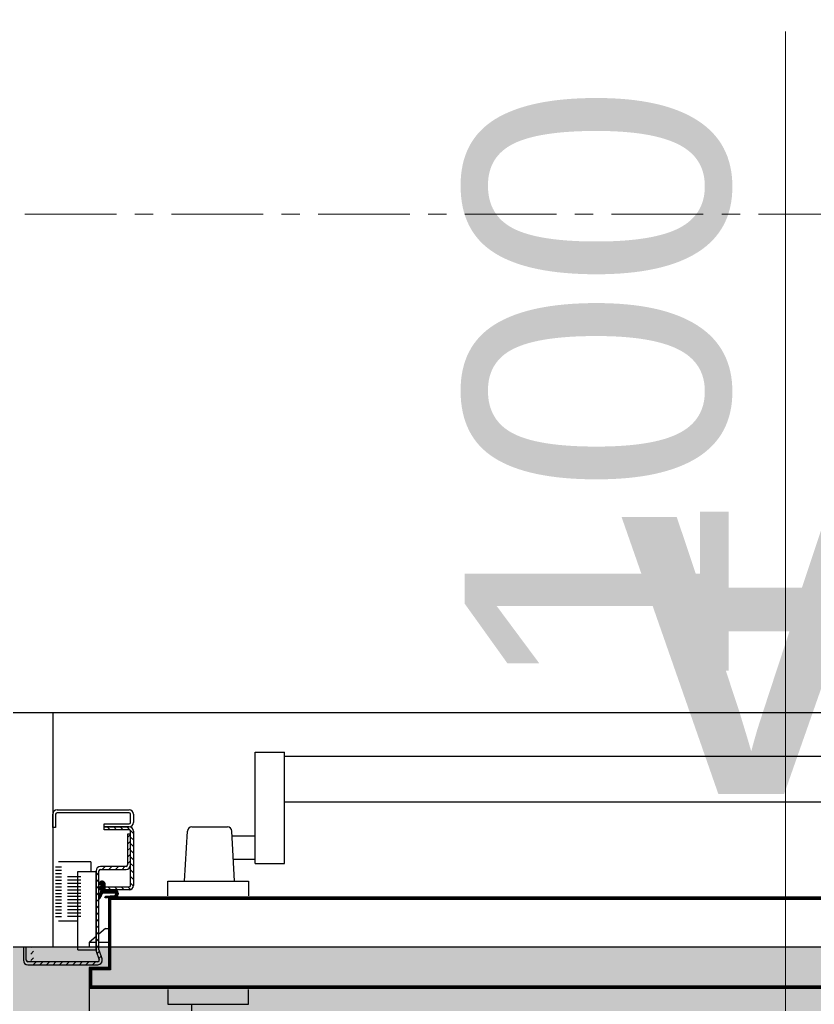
# Model space of a CAD drawing. Header units: millimetres. Extents: x 47631 to 558803, y 29659 to 315570.
# Drawn here: x 488609 to 489151, y 303411 to 304082 of the extents above; entities that cross this region are included whole.
import ezdxf
from ezdxf.enums import TextEntityAlignment as Align

# ---------------------------------------------------------------- set-up
doc = ezdxf.new("R2010")
doc.units = ezdxf.units.MM
doc.linetypes.add('GP kota 13.83_20.63_22.63_PBS_strojarstvo_rashladni_sustav$0$CENTER', pattern=[2, 1.25, -0.25, 0.25, -0.25])
doc.styles.add('GP kota 13.83_20.63_22.63_PBS_arhitektura$0$Arial', font='arial.ttf')
doc.styles.add('GP kota 13.83_20.63_22.63_PBS_arhitektura$0$PRESJEK', font='arialbd.ttf', dxfattribs={"width": 0.7, "height": 75})

msp = doc.modelspace()

# ---------------------------------------------------------------- hatches: boundary and pattern name
at = {"linetype": 'Continuous', "lineweight": 5, "true_color": 0x666666, "transparency": 33554562}
h = msp.add_hatch(color=251, dxfattribs=at)
h.dxf.hatch_style = 1
h.paths.add_polyline_path([(476809.62, 305499.54), (476806.72, 304349.61), (477806.77, 304349.75), (477806.77, 303514.34), (478606.77, 303514.34), (478606.77, 302399.54), (488606.77, 302399.54), (488606.77, 301699.51), (489756.77, 301699.53), (489756.77, 303449.73), (488356.77, 303449.73), (488106.77, 303199.73), (479606.77, 303199.73), (479606.77, 305499.54)])

# ---------------------------------------------------------------- linework, layer by layer
at = {"color": 22, "linetype": 'Continuous', "lineweight": 5}
msp.add_line((489131.17, 304074.01), (489131.17, 303262.16), dxfattribs=at)
at = {"color": 4, "linetype": 'GP kota 13.83_20.63_22.63_PBS_strojarstvo_rashladni_sustav$0$CENTER', "lineweight": 9, "ltscale": 50}
msp.add_line((487612.67, 303949.53), (510900.87, 303949.53), dxfattribs=at)
at = {"color": 30, "linetype": 'Continuous', "lineweight": 30}
for p, q in [((488356.77, 303609.73), (488631.77, 303609.73)), ((488631.77, 303609.73), (488631.77, 303449.73)), ((488631.77, 303449.73), (488356.77, 303449.73))]:
    msp.add_line(p, q, dxfattribs=at)
at = {"color": 1, "linetype": 'Continuous', "lineweight": -3}
for p, q in [((488356.77, 303609.73), (489916.77, 303609.73)), ((489756.77, 303449.73), (488356.77, 303449.73))]:
    msp.add_line(p, q, dxfattribs=at)
at = {"color": 22, "linetype": 'Continuous', "lineweight": -3}
for p, q in [((488769.68, 303506.62), (488769.68, 303582.62)), ((488769.68, 303582.62), (488789.68, 303582.62)), ((488789.68, 303506.62), (488789.68, 303582.62)), ((489444.44, 303579.62), (488789.68, 303579.62)), ((489444.44, 303548.62), (488789.68, 303548.62)), ((488634.77, 303543.33), (488683.78, 303543.33)), ((488631.77, 303531.33), (488631.77, 303540.33)), ((488631.77, 303540.33), (488631.77, 303449.73)), ((488633.77, 303540.33), (488633.77, 303531.33)), ((488683.78, 303541.33), (488634.77, 303541.33)), ((488684.78, 303534.73), (488684.78, 303540.33)), ((488686.78, 303540.33), (488686.78, 303534.73)), ((488633.77, 303531.33), (488631.77, 303531.33)), ((488666.78, 303531.73), (488666.78, 303533.73)), ((488666.78, 303533.73), (488683.78, 303533.73)), ((488666.78, 303529.73), (488666.78, 303531.73)), ((488666.78, 303531.73), (488683.78, 303531.73)), ((488666.78, 303529.73), (488666.78, 303531.73)), ((488666.78, 303531.73), (488683.78, 303531.73)), ((488683.78, 303531.73), (488666.78, 303531.73)), ((488683.78, 303529.73), (488666.78, 303529.73)), ((488683.78, 303529.73), (488666.78, 303529.73)), ((488670.84, 303529.73), (488668.84, 303531.73)), ((488670.84, 303529.73), (488668.84, 303531.73)), ((488675.33, 303529.73), (488673.33, 303531.73)), ((488675.33, 303529.73), (488673.33, 303531.73)), ((488679.82, 303529.73), (488677.82, 303531.73)), ((488679.82, 303529.73), (488677.82, 303531.73)), ((488686.78, 303527.26), (488682.31, 303531.73)), ((488686.78, 303527.26), (488682.31, 303531.73)), ((488684.78, 303526.73), (488684.78, 303528.73)), ((488684.78, 303526.73), (488684.78, 303528.73)), ((488686.78, 303528.73), (488686.78, 303491.73)), ((488686.78, 303528.73), (488686.78, 303491.73)), ((488721.68, 303494.62), (488723.53, 303528.78)), ((488726.52, 303531.62), (488750.84, 303531.62)), ((488755.68, 303494.62), (488753.84, 303528.78)), ((488684.78, 303526.73), (488682.78, 303526.73)), ((488682.78, 303526.73), (488682.78, 303505.73)), ((488684.78, 303526.73), (488682.78, 303526.73)), ((488682.78, 303526.73), (488682.78, 303505.73)), ((488682.78, 303524.46), (488684.78, 303526.46)), ((488682.78, 303524.46), (488684.78, 303526.46)), ((488682.78, 303519.97), (488684.78, 303521.97)), ((488682.78, 303519.97), (488684.78, 303521.97)), ((488684.78, 303505.73), (488684.78, 303526.73)), ((488684.78, 303505.73), (488684.78, 303526.73)), ((488684.78, 303505.73), (488684.78, 303526.73)), ((488684.78, 303505.73), (488684.78, 303526.73)), ((488686.78, 303522.77), (488684.78, 303524.77)), ((488686.78, 303522.77), (488684.78, 303524.77)), ((488754.01, 303525.62), (488769.68, 303525.62)), ((488682.78, 303515.48), (488684.78, 303517.48)), ((488682.78, 303515.48), (488684.78, 303517.48)), ((488686.78, 303518.28), (488684.78, 303520.28)), ((488686.78, 303518.28), (488684.78, 303520.28)), ((488686.78, 303513.79), (488684.78, 303515.79)), ((488686.78, 303513.79), (488684.78, 303515.79)), ((488682.78, 303510.99), (488684.78, 303512.99)), ((488682.78, 303510.99), (488684.78, 303512.99)), ((488682.78, 303506.5), (488684.78, 303508.5)), ((488682.78, 303506.5), (488684.78, 303508.5)), ((488686.78, 303509.3), (488684.78, 303511.3)), ((488686.78, 303509.3), (488684.78, 303511.3)), ((488754.87, 303509.62), (488769.68, 303509.62)), ((488633.71, 303504.41), (488637.86, 303504.41)), ((488633.71, 303502.15), (488637.86, 303502.15)), ((488657.78, 303507.87), (488635.78, 303507.87)), ((488657.78, 303507.87), (488657.78, 303501.26)), ((488661.28, 303501.73), (488661.28, 303447.9)), ((488661.28, 303501.73), (488661.28, 303447.9)), ((488662, 303503.67), (488662.34, 303504.01)), ((488662, 303503.67), (488662.34, 303504.01)), ((488663.28, 303447.9), (488663.28, 303501.73)), ((488663.28, 303447.9), (488663.28, 303501.73)), ((488681.78, 303504.73), (488664.28, 303504.73)), ((488681.78, 303504.73), (488664.28, 303504.73)), ((488664.28, 303502.73), (488681.78, 303502.73)), ((488664.28, 303502.73), (488681.78, 303502.73)), ((488665.54, 303502.73), (488667.54, 303504.73)), ((488665.54, 303502.73), (488667.54, 303504.73)), ((488670.03, 303502.73), (488672.03, 303504.73)), ((488670.03, 303502.73), (488672.03, 303504.73)), ((488674.52, 303502.73), (488676.52, 303504.73)), ((488674.52, 303502.73), (488676.52, 303504.73)), ((488679.01, 303502.73), (488681.01, 303504.73)), ((488679.01, 303502.73), (488681.01, 303504.73)), ((488686.78, 303504.81), (488684.78, 303506.81)), ((488686.78, 303504.81), (488684.78, 303506.81)), ((488684.78, 303491.73), (488684.78, 303505.73)), ((488684.78, 303491.73), (488684.78, 303505.73)), ((488686.78, 303500.32), (488684.78, 303502.32)), ((488686.78, 303500.32), (488684.78, 303502.32)), ((488769.68, 303506.62), (488789.68, 303506.62)), ((488633.71, 303499.9), (488637.86, 303499.9)), ((488633.71, 303497.64), (488637.86, 303497.64)), ((488633.71, 303495.39), (488637.86, 303495.39)), ((488650.89, 303497.64), (488641.74, 303497.64)), ((488650.89, 303495.39), (488641.74, 303495.39)), ((488648.78, 303447.9), (488648.78, 303501.26)), ((488648.78, 303501.26), (488661.28, 303501.26)), ((488661.28, 303447.9), (488661.28, 303501.26)), ((488661.28, 303498.47), (488663.28, 303500.47)), ((488661.28, 303498.47), (488663.28, 303500.47)), ((488661.28, 303493.98), (488663.28, 303495.98)), ((488661.28, 303493.98), (488663.28, 303495.98)), ((488686.78, 303495.83), (488684.78, 303497.83)), ((488686.78, 303495.83), (488684.78, 303497.83)), ((488633.71, 303493.13), (488637.86, 303493.13)), ((488633.71, 303490.88), (488637.86, 303490.88)), ((488633.71, 303488.62), (488637.86, 303488.62)), ((488650.89, 303493.13), (488641.74, 303493.13)), ((488650.89, 303490.88), (488641.74, 303490.88)), ((488650.89, 303488.62), (488641.74, 303488.62)), ((488661.28, 303489.49), (488663.28, 303491.49)), ((488661.28, 303489.49), (488663.28, 303491.49)), ((488663.28, 303492.96), (488665.03, 303494.71)), ((488663.28, 303492.74), (488665.25, 303494.71)), ((488663.28, 303492.51), (488665.47, 303494.71)), ((488663.28, 303492.29), (488665.7, 303494.71)), ((488663.28, 303492.96), (488665.03, 303494.71)), ((488663.28, 303492.74), (488665.25, 303494.71)), ((488663.28, 303492.51), (488665.47, 303494.71)), ((488663.28, 303492.29), (488665.7, 303494.71)), ((488663.28, 303492.06), (488665.91, 303494.69)), ((488663.28, 303492.06), (488665.91, 303494.69)), ((488663.28, 303493.18), (488664.77, 303494.68)), ((488663.28, 303493.18), (488664.77, 303494.68)), ((488663.28, 303493.41), (488664.27, 303494.4)), ((488663.28, 303493.41), (488664.27, 303494.4)), ((488663.28, 303490.04), (488667.11, 303493.88)), ((488663.28, 303490.04), (488667.11, 303493.88)), ((488663.28, 303489.82), (488667.19, 303493.73)), ((488663.28, 303489.82), (488667.19, 303493.73)), ((488663.28, 303489.59), (488667.25, 303493.57)), ((488663.28, 303489.59), (488667.25, 303493.57)), ((488664.22, 303492.49), (488663.28, 303493.43)), ((488664.22, 303492.49), (488663.28, 303493.43)), ((488663.28, 303491.98), (488663.28, 303493.39)), ((488663.28, 303491.98), (488663.28, 303493.39)), ((488663.28, 303489.37), (488667.28, 303493.37)), ((488663.28, 303489.37), (488667.28, 303493.37)), ((488664.08, 303492.41), (488663.28, 303493.2)), ((488664.08, 303492.41), (488663.28, 303493.2)), ((488663.28, 303489.14), (488667.28, 303493.15)), ((488663.28, 303489.14), (488667.28, 303493.15)), ((488663.93, 303492.33), (488663.28, 303492.98)), ((488663.93, 303492.33), (488663.28, 303492.98)), ((488663.28, 303488.92), (488667.28, 303492.92)), ((488663.28, 303488.92), (488667.28, 303492.92)), ((488663.78, 303492.25), (488663.28, 303492.75)), ((488663.78, 303492.25), (488663.28, 303492.75)), ((488663.28, 303488.69), (488667.28, 303492.7)), ((488663.28, 303488.69), (488667.28, 303492.7)), ((488664.34, 303492.55), (488663.28, 303491.98)), ((488664.34, 303492.55), (488663.28, 303491.98)), ((488663.64, 303492.17), (488663.28, 303492.53)), ((488663.64, 303492.17), (488663.28, 303492.53)), ((488663.28, 303488.47), (488667.28, 303492.47)), ((488663.28, 303488.47), (488667.28, 303492.47)), ((488663.49, 303492.09), (488663.28, 303492.31)), ((488663.49, 303492.09), (488663.28, 303492.31)), ((488663.35, 303492.01), (488663.28, 303492.08)), ((488663.35, 303492.01), (488663.28, 303492.08)), ((488663.28, 303490.21), (488664.62, 303491.44)), ((488663.28, 303490.21), (488664.62, 303491.44)), ((488663.28, 303488.44), (488663.28, 303490.21)), ((488663.28, 303488.44), (488663.28, 303490.21)), ((488664.15, 303489.19), (488663.28, 303490.06)), ((488664.15, 303489.19), (488663.28, 303490.06)), ((488664.03, 303489.08), (488663.28, 303489.84)), ((488664.03, 303489.08), (488663.28, 303489.84)), ((488663.91, 303488.98), (488663.28, 303489.61)), ((488663.91, 303488.98), (488663.28, 303489.61)), ((488663.79, 303488.88), (488663.28, 303489.39)), ((488663.79, 303488.88), (488663.28, 303489.39)), ((488664.29, 303489.3), (488663.28, 303488.44)), ((488664.29, 303489.3), (488663.28, 303488.44)), ((488663.67, 303488.77), (488663.28, 303489.16)), ((488663.67, 303488.77), (488663.28, 303489.16)), ((488663.55, 303488.67), (488663.28, 303488.94)), ((488663.55, 303488.67), (488663.28, 303488.94)), ((488663.28, 303482.55), (488664.78, 303488.72)), ((488663.28, 303482.55), (488664.78, 303488.72)), ((488663.43, 303488.57), (488663.28, 303488.71)), ((488663.43, 303488.57), (488663.28, 303488.71)), ((488663.3, 303488.46), (488663.28, 303488.49)), ((488663.3, 303488.46), (488663.28, 303488.49)), ((488664.27, 303489.29), (488663.32, 303490.25)), ((488664.27, 303489.29), (488663.32, 303490.25)), ((488664.37, 303492.56), (488663.33, 303493.6)), ((488664.37, 303492.56), (488663.33, 303493.6)), ((488664.59, 303492.56), (488663.43, 303493.73)), ((488664.59, 303492.56), (488663.43, 303493.73)), ((488664.42, 303489.37), (488663.44, 303490.35)), ((488664.42, 303489.37), (488663.44, 303490.35)), ((488663.47, 303493.78), (488664.39, 303494.5)), ((488663.47, 303493.78), (488664.39, 303494.5)), ((488667.28, 303490.1), (488663.54, 303493.84)), ((488667.28, 303490.1), (488663.54, 303493.84)), ((488667.47, 303486.55), (488663.55, 303490.46)), ((488667.47, 303486.55), (488663.55, 303490.46)), ((488663.58, 303492.14), (488666.08, 303494.64)), ((488663.58, 303492.14), (488666.08, 303494.64)), ((488667.28, 303490.32), (488663.67, 303493.93)), ((488667.28, 303490.32), (488663.67, 303493.93)), ((488667.69, 303486.55), (488663.67, 303490.57)), ((488667.69, 303486.55), (488663.67, 303490.57)), ((488667.91, 303486.55), (488663.79, 303490.67)), ((488667.91, 303486.55), (488663.79, 303490.67)), ((488667.28, 303490.55), (488663.8, 303494.03)), ((488667.28, 303490.55), (488663.8, 303494.03)), ((488663.81, 303484.74), (488667.8, 303488.73)), ((488663.81, 303484.74), (488667.8, 303488.73)), ((488663.88, 303485.03), (488667.58, 303488.73)), ((488663.88, 303485.03), (488667.58, 303488.73)), ((488668.14, 303486.55), (488663.9, 303490.78)), ((488668.14, 303486.55), (488663.9, 303490.78)), ((488667.28, 303490.77), (488663.92, 303494.13)), ((488667.28, 303490.77), (488663.92, 303494.13)), ((488663.96, 303485.33), (488667.35, 303488.73)), ((488663.96, 303485.33), (488667.35, 303488.73)), ((488668.36, 303486.55), (488664.02, 303490.89)), ((488668.36, 303486.55), (488664.02, 303490.89)), ((488664.03, 303485.63), (488667.28, 303488.88)), ((488664.03, 303485.63), (488667.28, 303488.88)), ((488667.28, 303491), (488664.05, 303494.23)), ((488667.28, 303491), (488664.05, 303494.23)), ((488664.07, 303492.4), (488666.24, 303494.57)), ((488664.07, 303492.4), (488666.24, 303494.57)), ((488664.1, 303485.92), (488667.28, 303489.11)), ((488664.1, 303485.92), (488667.28, 303489.11)), ((488668.59, 303486.55), (488664.14, 303491)), ((488668.59, 303486.55), (488664.14, 303491)), ((488664.17, 303486.22), (488667.28, 303489.33)), ((488664.17, 303486.22), (488667.28, 303489.33)), ((488667.28, 303491.22), (488664.18, 303494.33)), ((488667.28, 303491.22), (488664.18, 303494.33)), ((488664.25, 303486.52), (488667.28, 303489.55)), ((488664.25, 303486.52), (488667.28, 303489.55)), ((488668.81, 303486.55), (488664.26, 303491.1)), ((488668.81, 303486.55), (488664.26, 303491.1)), ((488667.28, 303491.45), (488664.3, 303494.43)), ((488667.28, 303491.45), (488664.3, 303494.43)), ((488664.32, 303486.81), (488667.28, 303489.78)), ((488664.32, 303486.81), (488667.28, 303489.78)), ((488669.04, 303486.55), (488664.37, 303491.21)), ((488669.04, 303486.55), (488664.37, 303491.21)), ((488664.39, 303489.36), (488667.28, 303492.25)), ((488664.39, 303489.36), (488667.28, 303492.25)), ((488664.39, 303487.11), (488667.28, 303490)), ((488664.39, 303487.11), (488667.28, 303490)), ((488667.28, 303491.67), (488664.43, 303494.52)), ((488667.28, 303491.67), (488664.43, 303494.52)), ((488664.46, 303487.41), (488667.28, 303490.23)), ((488664.46, 303487.41), (488667.28, 303490.23)), ((488664.47, 303492.58), (488666.37, 303494.48)), ((488664.47, 303492.58), (488666.37, 303494.48)), ((488669.26, 303486.55), (488664.49, 303491.32)), ((488669.26, 303486.55), (488664.49, 303491.32)), ((488664.53, 303487.7), (488667.28, 303490.45)), ((488664.53, 303487.7), (488667.28, 303490.45)), ((488667.28, 303491.89), (488664.57, 303494.61)), ((488667.28, 303491.89), (488664.57, 303494.61)), ((488664.6, 303489.35), (488667.28, 303492.02)), ((488664.6, 303489.35), (488667.28, 303492.02)), ((488667.28, 303488.75), (488664.61, 303491.43)), ((488667.28, 303488.75), (488664.61, 303491.43)), ((488664.61, 303488), (488667.28, 303490.68)), ((488664.61, 303488), (488667.28, 303490.68)), ((488666.12, 303486.55), (488664.62, 303488.05)), ((488666.12, 303486.55), (488664.62, 303488.05)), ((488664.65, 303492.53), (488666.5, 303494.39)), ((488664.65, 303492.53), (488666.5, 303494.39)), ((488666.34, 303486.55), (488664.66, 303488.23)), ((488666.34, 303486.55), (488664.66, 303488.23)), ((488664.68, 303488.3), (488667.28, 303490.9)), ((488664.68, 303488.3), (488667.28, 303490.9)), ((488667.28, 303488.98), (488664.71, 303491.55)), ((488667.28, 303488.98), (488664.71, 303491.55)), ((488666.57, 303486.55), (488664.71, 303488.41)), ((488666.57, 303486.55), (488664.71, 303488.41)), ((488667.28, 303492.12), (488664.73, 303494.67)), ((488667.28, 303492.12), (488664.73, 303494.67)), ((488664.73, 303489.24), (488667.28, 303491.8)), ((488664.73, 303489.24), (488667.28, 303491.8)), ((488664.75, 303492.41), (488666.64, 303494.3)), ((488664.75, 303492.41), (488666.64, 303494.3)), ((488664.75, 303488.6), (488667.28, 303491.13)), ((488664.75, 303488.6), (488667.28, 303491.13)), ((488666.79, 303486.55), (488664.75, 303488.59)), ((488666.79, 303486.55), (488664.75, 303488.59)), ((488667.28, 303489.87), (488664.76, 303492.4)), ((488667.28, 303489.87), (488664.76, 303492.4)), ((488667.28, 303489.2), (488664.77, 303491.71)), ((488667.28, 303489.2), (488664.77, 303491.71)), ((488664.78, 303492.22), (488666.77, 303494.2)), ((488664.78, 303492.22), (488666.77, 303494.2)), ((488664.78, 303491.99), (488666.9, 303494.11)), ((488664.78, 303491.99), (488666.9, 303494.11)), ((488664.78, 303491.77), (488667.02, 303494)), ((488664.78, 303491.77), (488667.02, 303494)), ((488664.78, 303491.81), (488664.78, 303492.28)), ((488664.78, 303491.81), (488664.78, 303492.28)), ((488667.28, 303489.65), (488664.78, 303492.15)), ((488667.28, 303489.65), (488664.78, 303492.15)), ((488667.28, 303489.43), (488664.78, 303491.93)), ((488667.28, 303489.43), (488664.78, 303491.93)), ((488664.78, 303489.07), (488667.28, 303491.57)), ((488664.78, 303489.07), (488667.28, 303491.57)), ((488664.78, 303488.85), (488667.28, 303491.35)), ((488664.78, 303488.85), (488667.28, 303491.35)), ((488664.78, 303488.72), (488664.78, 303489.07)), ((488664.78, 303488.72), (488664.78, 303489.07)), ((488667.24, 303486.55), (488664.78, 303489.01)), ((488667.24, 303486.55), (488664.78, 303489.01)), ((488667.02, 303486.55), (488664.78, 303488.78)), ((488667.02, 303486.55), (488664.78, 303488.78)), ((488667.28, 303492.34), (488664.92, 303494.7)), ((488667.28, 303492.34), (488664.92, 303494.7)), ((488665.01, 303494.71), (488665.74, 303494.71)), ((488665.01, 303494.71), (488665.74, 303494.71)), ((488667.28, 303492.57), (488665.14, 303494.71)), ((488667.28, 303492.57), (488665.14, 303494.71)), ((488667.28, 303492.79), (488665.37, 303494.71)), ((488667.28, 303492.79), (488665.37, 303494.71)), ((488667.28, 303493.02), (488665.59, 303494.71)), ((488667.28, 303493.02), (488665.59, 303494.71)), ((488667.28, 303493.24), (488665.82, 303494.7)), ((488667.28, 303493.24), (488665.82, 303494.7)), ((488665.85, 303486.55), (488668.03, 303488.73)), ((488665.85, 303486.55), (488668.03, 303488.73)), ((488666.07, 303486.55), (488668.25, 303488.73)), ((488666.07, 303486.55), (488668.25, 303488.73)), ((488667.27, 303493.48), (488666.12, 303494.63)), ((488667.27, 303493.48), (488666.12, 303494.63)), ((488666.3, 303486.55), (488668.47, 303488.73)), ((488666.3, 303486.55), (488668.47, 303488.73)), ((488666.31, 303494.53), (488666.86, 303494.14)), ((488666.31, 303494.53), (488666.86, 303494.14)), ((488666.52, 303486.55), (488668.7, 303488.73)), ((488666.52, 303486.55), (488668.7, 303488.73)), ((488666.74, 303486.55), (488668.92, 303488.73)), ((488666.74, 303486.55), (488668.92, 303488.73)), ((488667.15, 303493.83), (488666.77, 303494.2)), ((488667.15, 303493.83), (488666.77, 303494.2)), ((488666.97, 303486.55), (488669.15, 303488.72)), ((488666.97, 303486.55), (488669.15, 303488.72)), ((488667.19, 303486.55), (488669.37, 303488.72)), ((488667.19, 303486.55), (488669.37, 303488.72)), ((488667.28, 303493.32), (488667.28, 303488.73)), ((488667.28, 303493.32), (488667.28, 303488.73)), ((488667.28, 303488.73), (488667.28, 303490.73)), ((488667.28, 303490.73), (488683.78, 303490.73)), ((488667.28, 303488.73), (488667.28, 303490.73)), ((488667.28, 303490.73), (488683.78, 303490.73)), ((488667.28, 303488.73), (488674.09, 303488.71)), ((488683.78, 303488.73), (488667.28, 303488.73)), ((488667.28, 303488.73), (488674.09, 303488.71)), ((488683.78, 303488.73), (488667.28, 303488.73)), ((488669.49, 303486.55), (488667.3, 303488.73)), ((488669.49, 303486.55), (488667.3, 303488.73)), ((488667.42, 303486.55), (488669.59, 303488.72)), ((488667.42, 303486.55), (488669.59, 303488.72)), ((488669.71, 303486.55), (488667.53, 303488.73)), ((488669.71, 303486.55), (488667.53, 303488.73)), ((488667.64, 303486.55), (488669.82, 303488.72)), ((488667.64, 303486.55), (488669.82, 303488.72)), ((488669.94, 303486.55), (488667.75, 303488.73)), ((488669.94, 303486.55), (488667.75, 303488.73)), ((488667.87, 303486.55), (488670.04, 303488.72)), ((488667.87, 303486.55), (488670.04, 303488.72)), ((488670.16, 303486.55), (488667.98, 303488.73)), ((488670.16, 303486.55), (488667.98, 303488.73)), ((488668.09, 303486.55), (488670.27, 303488.72)), ((488668.09, 303486.55), (488670.27, 303488.72)), ((488670.38, 303486.55), (488668.2, 303488.73)), ((488670.38, 303486.55), (488668.2, 303488.73)), ((488668.32, 303486.55), (488670.49, 303488.72)), ((488668.32, 303486.55), (488670.49, 303488.72)), ((488670.61, 303486.55), (488668.43, 303488.73)), ((488670.61, 303486.55), (488668.43, 303488.73)), ((488668.54, 303486.55), (488670.71, 303488.72)), ((488668.54, 303486.55), (488670.71, 303488.72)), ((488670.83, 303486.55), (488668.65, 303488.73)), ((488670.83, 303486.55), (488668.65, 303488.73)), ((488668.76, 303486.55), (488670.94, 303488.72)), ((488668.76, 303486.55), (488670.94, 303488.72)), ((488671.06, 303486.55), (488668.88, 303488.73)), ((488671.06, 303486.55), (488668.88, 303488.73)), ((488668.99, 303486.55), (488671.16, 303488.72)), ((488668.99, 303486.55), (488671.16, 303488.72)), ((488671.28, 303486.55), (488669.11, 303488.72)), ((488671.28, 303486.55), (488669.11, 303488.72)), ((488669.21, 303486.55), (488671.39, 303488.72)), ((488669.21, 303486.55), (488671.39, 303488.72)), ((488671.51, 303486.55), (488669.33, 303488.72)), ((488671.51, 303486.55), (488669.33, 303488.72)), ((488671.43, 303488.73), (488669.43, 303490.73)), ((488671.43, 303488.73), (488669.43, 303490.73)), ((488669.44, 303486.55), (488671.61, 303488.72)), ((488669.44, 303486.55), (488671.61, 303488.72)), ((488671.73, 303486.55), (488669.56, 303488.72)), ((488671.73, 303486.55), (488669.56, 303488.72)), ((488669.66, 303486.55), (488671.83, 303488.72)), ((488669.66, 303486.55), (488671.83, 303488.72)), ((488671.96, 303486.55), (488669.78, 303488.72)), ((488671.96, 303486.55), (488669.78, 303488.72)), ((488669.89, 303486.55), (488672.06, 303488.72)), ((488669.89, 303486.55), (488672.06, 303488.72)), ((488672.18, 303486.55), (488670.01, 303488.72)), ((488672.18, 303486.55), (488670.01, 303488.72)), ((488670.11, 303486.55), (488672.28, 303488.72)), ((488670.11, 303486.55), (488672.28, 303488.72)), ((488672.4, 303486.55), (488670.23, 303488.72)), ((488672.4, 303486.55), (488670.23, 303488.72)), ((488670.34, 303486.55), (488672.51, 303488.72)), ((488670.34, 303486.55), (488672.51, 303488.72)), ((488672.63, 303486.55), (488670.46, 303488.72)), ((488672.63, 303486.55), (488670.46, 303488.72)), ((488670.56, 303486.55), (488672.73, 303488.72)), ((488670.56, 303486.55), (488672.73, 303488.72)), ((488672.85, 303486.55), (488670.68, 303488.72)), ((488672.85, 303486.55), (488670.68, 303488.72)), ((488670.79, 303486.55), (488672.95, 303488.71)), ((488670.79, 303486.55), (488672.95, 303488.71)), ((488673.08, 303486.55), (488670.91, 303488.72)), ((488673.08, 303486.55), (488670.91, 303488.72)), ((488671.01, 303486.55), (488673.18, 303488.71)), ((488671.01, 303486.55), (488673.18, 303488.71)), ((488673.3, 303486.55), (488671.13, 303488.72)), ((488673.3, 303486.55), (488671.13, 303488.72)), ((488671.23, 303486.55), (488673.4, 303488.71)), ((488671.23, 303486.55), (488673.4, 303488.71)), ((488673.53, 303486.55), (488671.36, 303488.72)), ((488673.53, 303486.55), (488671.36, 303488.72)), ((488671.46, 303486.55), (488673.62, 303488.71)), ((488671.46, 303486.55), (488673.62, 303488.71)), ((488673.75, 303486.55), (488671.58, 303488.72)), ((488673.75, 303486.55), (488671.58, 303488.72)), ((488671.68, 303486.55), (488673.85, 303488.71)), ((488671.68, 303486.55), (488673.85, 303488.71)), ((488673.98, 303486.54), (488671.81, 303488.72)), ((488673.98, 303486.54), (488671.81, 303488.72)), ((488671.91, 303486.55), (488674.07, 303488.71)), ((488671.91, 303486.55), (488674.07, 303488.71)), ((488674.29, 303486.46), (488672.03, 303488.72)), ((488674.29, 303486.46), (488672.03, 303488.72)), ((488672.13, 303486.55), (488674.29, 303488.7)), ((488672.13, 303486.55), (488674.29, 303488.7)), ((488676.1, 303484.87), (488672.26, 303488.72)), ((488676.1, 303484.87), (488672.26, 303488.72)), ((488672.36, 303486.55), (488674.48, 303488.67)), ((488672.36, 303486.55), (488674.48, 303488.67)), ((488676.16, 303485.03), (488672.48, 303488.72)), ((488676.16, 303485.03), (488672.48, 303488.72)), ((488672.58, 303486.55), (488674.67, 303488.63)), ((488672.58, 303486.55), (488674.67, 303488.63)), ((488676.21, 303485.21), (488672.71, 303488.72)), ((488676.21, 303485.21), (488672.71, 303488.72)), ((488672.81, 303486.55), (488674.84, 303488.58)), ((488672.81, 303486.55), (488674.84, 303488.58)), ((488676.25, 303485.39), (488672.93, 303488.71)), ((488676.25, 303485.39), (488672.93, 303488.71)), ((488673.03, 303486.55), (488675, 303488.51)), ((488673.03, 303486.55), (488675, 303488.51)), ((488676.28, 303485.59), (488673.16, 303488.71)), ((488676.28, 303485.59), (488673.16, 303488.71)), ((488673.25, 303486.55), (488675.15, 303488.44)), ((488673.25, 303486.55), (488675.15, 303488.44)), ((488676.28, 303485.81), (488673.38, 303488.71)), ((488676.28, 303485.81), (488673.38, 303488.71)), ((488673.48, 303486.55), (488675.29, 303488.35)), ((488673.48, 303486.55), (488675.29, 303488.35)), ((488676.28, 303486.04), (488673.61, 303488.71)), ((488676.28, 303486.04), (488673.61, 303488.71)), ((488673.7, 303486.55), (488675.42, 303488.26)), ((488673.7, 303486.55), (488675.42, 303488.26)), ((488676.28, 303486.26), (488673.83, 303488.71)), ((488676.28, 303486.26), (488673.83, 303488.71)), ((488675.92, 303488.73), (488673.92, 303490.73)), ((488675.92, 303488.73), (488673.92, 303490.73)), ((488673.93, 303486.55), (488675.54, 303488.16)), ((488673.93, 303486.55), (488675.54, 303488.16)), ((488676.28, 303486.49), (488674.06, 303488.71)), ((488676.28, 303486.49), (488674.06, 303488.71)), ((488674.12, 303486.52), (488675.66, 303488.05)), ((488674.12, 303486.52), (488675.66, 303488.05)), ((488676.27, 303486.72), (488674.29, 303488.7)), ((488676.27, 303486.72), (488674.29, 303488.7)), ((488676.23, 303486.99), (488674.56, 303488.66)), ((488676.23, 303486.99), (488674.56, 303488.66)), ((488676.13, 303487.31), (488674.88, 303488.56)), ((488676.13, 303487.31), (488674.88, 303488.56)), ((488675.86, 303487.81), (488675.38, 303488.29)), ((488675.86, 303487.81), (488675.38, 303488.29)), ((488680.41, 303488.73), (488678.41, 303490.73)), ((488680.41, 303488.73), (488678.41, 303490.73)), ((488684.74, 303488.89), (488682.9, 303490.73)), ((488684.74, 303488.89), (488682.9, 303490.73)), ((488686.76, 303491.36), (488684.78, 303493.34)), ((488686.76, 303491.36), (488684.78, 303493.34)), ((488710.13, 303484.61), (488710.14, 303494.62)), ((488710.14, 303494.62), (488765.14, 303494.61)), ((488765.14, 303494.61), (488765.13, 303484.61)), ((488633.71, 303486.37), (488637.86, 303486.37)), ((488633.71, 303484.11), (488637.86, 303484.11)), ((488633.71, 303481.86), (488637.86, 303481.86)), ((488650.89, 303486.37), (488641.74, 303486.37)), ((488650.89, 303484.11), (488641.74, 303484.11)), ((488650.89, 303481.86), (488641.74, 303481.86)), ((488661.28, 303485), (488663.28, 303487)), ((488661.28, 303485), (488663.28, 303487)), ((488661.28, 303480.51), (488663.28, 303482.51)), ((488661.28, 303480.51), (488663.28, 303482.51)), ((488663.47, 303482.55), (488663.28, 303482.55)), ((488663.47, 303482.55), (488663.28, 303482.55)), ((488663.38, 303482.55), (488663.3, 303482.63)), ((488663.38, 303482.55), (488663.3, 303482.63)), ((488663.31, 303482.66), (488664.31, 303483.67)), ((488663.31, 303482.66), (488664.31, 303483.67)), ((488663.59, 303482.56), (488663.34, 303482.81)), ((488663.59, 303482.56), (488663.34, 303482.81)), ((488663.38, 303482.96), (488664.52, 303484.1)), ((488663.38, 303482.96), (488664.52, 303484.1)), ((488663.75, 303482.63), (488663.39, 303482.99)), ((488663.75, 303482.63), (488663.39, 303482.99)), ((488663.42, 303482.55), (488664.11, 303483.24)), ((488663.42, 303482.55), (488664.11, 303483.24)), ((488663.86, 303482.74), (488663.43, 303483.17)), ((488663.86, 303482.74), (488663.43, 303483.17)), ((488663.45, 303483.25), (488664.72, 303484.52)), ((488663.45, 303483.25), (488664.72, 303484.52)), ((488663.94, 303482.89), (488663.48, 303483.35)), ((488663.94, 303482.89), (488663.48, 303483.35)), ((488663.52, 303483.55), (488664.92, 303484.95)), ((488663.52, 303483.55), (488664.92, 303484.95)), ((488664.01, 303483.04), (488663.52, 303483.53)), ((488664.01, 303483.04), (488663.52, 303483.53)), ((488664.09, 303483.19), (488663.56, 303483.71)), ((488664.09, 303483.19), (488663.56, 303483.71)), ((488663.6, 303483.85), (488665.13, 303485.38)), ((488663.6, 303483.85), (488665.13, 303485.38)), ((488664.16, 303483.34), (488663.61, 303483.9)), ((488664.16, 303483.34), (488663.61, 303483.9)), ((488664.23, 303483.49), (488663.65, 303484.08)), ((488664.23, 303483.49), (488663.65, 303484.08)), ((488663.67, 303484.14), (488665.33, 303485.81)), ((488663.67, 303484.14), (488665.33, 303485.81)), ((488664.3, 303483.65), (488663.69, 303484.26)), ((488664.3, 303483.65), (488663.69, 303484.26)), ((488663.7, 303482.61), (488663.91, 303482.81)), ((488663.7, 303482.61), (488663.91, 303482.81)), ((488663.74, 303484.44), (488665.53, 303486.23)), ((488663.74, 303484.44), (488665.53, 303486.23)), ((488664.38, 303483.8), (488663.74, 303484.44)), ((488664.38, 303483.8), (488663.74, 303484.44)), ((488664.45, 303483.95), (488663.78, 303484.62)), ((488664.45, 303483.95), (488663.78, 303484.62)), ((488664.52, 303484.1), (488663.83, 303484.8)), ((488664.52, 303484.1), (488663.83, 303484.8)), ((488664.59, 303484.26), (488663.87, 303484.98)), ((488664.59, 303484.26), (488663.87, 303484.98)), ((488664.67, 303484.41), (488663.91, 303485.16)), ((488664.67, 303484.41), (488663.91, 303485.16)), ((488665.68, 303486.55), (488663.92, 303482.83)), ((488665.68, 303486.55), (488663.92, 303482.83)), ((488664.74, 303484.56), (488663.96, 303485.34)), ((488664.74, 303484.56), (488663.96, 303485.34)), ((488664.81, 303484.71), (488664, 303485.52)), ((488664.81, 303484.71), (488664, 303485.52)), ((488664.88, 303484.86), (488664.05, 303485.7)), ((488664.88, 303484.86), (488664.05, 303485.7)), ((488664.95, 303485.02), (488664.09, 303485.88)), ((488664.95, 303485.02), (488664.09, 303485.88)), ((488665.03, 303485.17), (488664.13, 303486.06)), ((488665.03, 303485.17), (488664.13, 303486.06)), ((488665.1, 303485.32), (488664.18, 303486.24)), ((488665.1, 303485.32), (488664.18, 303486.24)), ((488665.17, 303485.47), (488664.22, 303486.42)), ((488665.17, 303485.47), (488664.22, 303486.42)), ((488665.24, 303485.63), (488664.27, 303486.6)), ((488665.24, 303485.63), (488664.27, 303486.6)), ((488665.32, 303485.78), (488664.31, 303486.78)), ((488665.32, 303485.78), (488664.31, 303486.78)), ((488665.39, 303485.93), (488664.35, 303486.96)), ((488665.39, 303485.93), (488664.35, 303486.96)), ((488665.46, 303486.08), (488664.4, 303487.15)), ((488665.46, 303486.08), (488664.4, 303487.15)), ((488665.53, 303486.23), (488664.44, 303487.33)), ((488665.53, 303486.23), (488664.44, 303487.33)), ((488665.61, 303486.39), (488664.49, 303487.51)), ((488665.61, 303486.39), (488664.49, 303487.51)), ((488665.68, 303486.54), (488664.53, 303487.69)), ((488665.68, 303486.54), (488664.53, 303487.69)), ((488665.89, 303486.55), (488664.57, 303487.87)), ((488665.89, 303486.55), (488664.57, 303487.87)), ((488673.88, 303486.55), (488665.68, 303486.55)), ((488673.88, 303486.55), (488665.68, 303486.55)), ((488667.28, 303483.72), (488668.11, 303484.55)), ((488667.28, 303483.75), (488668.08, 303484.55)), ((488667.28, 303483.72), (488668.11, 303484.55)), ((488667.28, 303483.75), (488668.08, 303484.55)), ((488667.28, 303483.55), (488667.28, 303483.75)), ((488667.28, 303483.55), (488667.28, 303483.75)), ((488667.32, 303483.55), (488667.28, 303483.59)), ((488667.32, 303483.55), (488667.28, 303483.59)), ((488674.08, 303483.55), (488667.28, 303483.55)), ((488674.08, 303483.55), (488667.28, 303483.55)), ((488667.55, 303483.55), (488667.31, 303483.78)), ((488667.55, 303483.55), (488667.31, 303483.78)), ((488667.34, 303483.55), (488668.34, 303484.55)), ((488667.34, 303483.55), (488668.34, 303484.55)), ((488667.77, 303483.55), (488667.43, 303483.89)), ((488667.77, 303483.55), (488667.43, 303483.89)), ((488668, 303483.55), (488667.54, 303484)), ((488668, 303483.55), (488667.54, 303484)), ((488667.56, 303483.55), (488668.56, 303484.55)), ((488667.56, 303483.55), (488668.56, 303484.55)), ((488668.22, 303483.55), (488667.65, 303484.12)), ((488668.22, 303483.55), (488667.65, 303484.12)), ((488668.45, 303483.55), (488667.76, 303484.23)), ((488668.45, 303483.55), (488667.76, 303484.23)), ((488667.79, 303483.55), (488668.79, 303484.55)), ((488667.79, 303483.55), (488668.79, 303484.55)), ((488668.67, 303483.55), (488667.88, 303484.34)), ((488668.67, 303483.55), (488667.88, 303484.34)), ((488668.89, 303483.55), (488667.99, 303484.45)), ((488668.89, 303483.55), (488667.99, 303484.45)), ((488668.01, 303483.55), (488669.01, 303484.55)), ((488668.01, 303483.55), (488669.01, 303484.55)), ((488668.08, 303484.55), (488672.88, 303484.55)), ((488668.08, 303484.55), (488672.88, 303484.55)), ((488669.12, 303483.55), (488668.12, 303484.55)), ((488669.12, 303483.55), (488668.12, 303484.55)), ((488668.23, 303483.55), (488669.23, 303484.55)), ((488668.23, 303483.55), (488669.23, 303484.55)), ((488669.34, 303483.55), (488668.34, 303484.55)), ((488669.34, 303483.55), (488668.34, 303484.55)), ((488668.46, 303483.55), (488669.46, 303484.55)), ((488668.46, 303483.55), (488669.46, 303484.55)), ((488669.57, 303483.55), (488668.57, 303484.55)), ((488669.57, 303483.55), (488668.57, 303484.55)), ((488668.68, 303483.55), (488669.68, 303484.55)), ((488668.68, 303483.55), (488669.68, 303484.55)), ((488669.79, 303483.55), (488668.79, 303484.55)), ((488669.79, 303483.55), (488668.79, 303484.55)), ((488668.91, 303483.55), (488669.91, 303484.55)), ((488668.91, 303483.55), (488669.91, 303484.55)), ((488670.02, 303483.55), (488669.02, 303484.55)), ((488670.02, 303483.55), (488669.02, 303484.55)), ((488669.13, 303483.55), (488670.13, 303484.55)), ((488669.13, 303483.55), (488670.13, 303484.55)), ((488670.24, 303483.55), (488669.24, 303484.55)), ((488670.24, 303483.55), (488669.24, 303484.55)), ((488669.36, 303483.55), (488670.36, 303484.55)), ((488669.36, 303483.55), (488670.36, 303484.55)), ((488670.47, 303483.55), (488669.47, 303484.55)), ((488670.47, 303483.55), (488669.47, 303484.55)), ((488669.58, 303483.55), (488670.58, 303484.55)), ((488669.58, 303483.55), (488670.58, 303484.55)), ((488670.69, 303483.55), (488669.69, 303484.55)), ((488670.69, 303483.55), (488669.69, 303484.55)), ((488669.75, 303483.73), (488669.75, 303435.73)), ((488669.81, 303483.55), (488670.81, 303484.55)), ((488669.81, 303483.55), (488670.81, 303484.55)), ((488670.91, 303483.55), (488669.91, 303484.55)), ((488670.91, 303483.55), (488669.91, 303484.55)), ((488670.03, 303483.55), (488671.03, 303484.55)), ((488670.03, 303483.55), (488671.03, 303484.55)), ((488671.14, 303483.55), (488670.14, 303484.55)), ((488671.14, 303483.55), (488670.14, 303484.55)), ((488670.25, 303483.55), (488671.25, 303484.55)), ((488670.25, 303483.55), (488671.25, 303484.55)), ((489603.28, 303483.23), (488670.25, 303483.23)), ((488670.25, 303483.23), (488670.25, 303435.23)), ((488671.36, 303483.55), (488670.36, 303484.55)), ((488671.36, 303483.55), (488670.36, 303484.55)), ((488670.48, 303483.55), (488671.48, 303484.55)), ((488670.48, 303483.55), (488671.48, 303484.55)), ((488671.59, 303483.55), (488670.59, 303484.55)), ((488671.59, 303483.55), (488670.59, 303484.55)), ((488670.7, 303483.55), (488671.7, 303484.55)), ((488670.7, 303483.55), (488671.7, 303484.55)), ((489602.78, 303482.73), (488670.75, 303482.73)), ((488670.75, 303482.73), (488670.75, 303434.73)), ((488671.81, 303483.55), (488670.81, 303484.55)), ((488671.81, 303483.55), (488670.81, 303484.55)), ((488670.93, 303483.55), (488671.93, 303484.55)), ((488670.93, 303483.55), (488671.93, 303484.55)), ((488672.04, 303483.55), (488671.04, 303484.55)), ((488672.04, 303483.55), (488671.04, 303484.55)), ((488671.15, 303483.55), (488672.15, 303484.55)), ((488671.15, 303483.55), (488672.15, 303484.55)), ((489602.28, 303482.23), (488671.25, 303482.23)), ((488671.25, 303482.23), (488671.25, 303434.23)), ((488672.26, 303483.55), (488671.26, 303484.55)), ((488672.26, 303483.55), (488671.26, 303484.55)), ((488671.38, 303483.55), (488672.38, 303484.55)), ((488671.38, 303483.55), (488672.38, 303484.55)), ((488672.49, 303483.55), (488671.49, 303484.55)), ((488672.49, 303483.55), (488671.49, 303484.55)), ((488671.6, 303483.55), (488672.6, 303484.55)), ((488671.6, 303483.55), (488672.6, 303484.55)), ((488672.71, 303483.55), (488671.71, 303484.55)), ((488672.71, 303483.55), (488671.71, 303484.55)), ((488671.83, 303483.55), (488672.83, 303484.55)), ((488671.83, 303483.55), (488672.83, 303484.55)), ((488672.94, 303483.55), (488671.94, 303484.55)), ((488672.94, 303483.55), (488671.94, 303484.55)), ((488672.05, 303483.55), (488673.06, 303484.56)), ((488672.05, 303483.55), (488673.06, 303484.56)), ((488673.16, 303483.55), (488672.16, 303484.55)), ((488673.16, 303483.55), (488672.16, 303484.55)), ((488672.28, 303483.55), (488673.33, 303484.6)), ((488672.28, 303483.55), (488673.33, 303484.6)), ((488673.38, 303483.55), (488672.38, 303484.55)), ((488673.38, 303483.55), (488672.38, 303484.55)), ((488672.5, 303483.55), (488673.66, 303484.7)), ((488672.5, 303483.55), (488673.66, 303484.7)), ((488673.61, 303483.55), (488672.61, 303484.55)), ((488673.61, 303483.55), (488672.61, 303484.55)), ((488672.72, 303483.55), (488676.22, 303487.04)), ((488672.72, 303483.55), (488676.22, 303487.04)), ((488673.83, 303483.55), (488672.83, 303484.55)), ((488673.83, 303483.55), (488672.83, 303484.55)), ((488672.95, 303483.55), (488676.26, 303486.85)), ((488672.95, 303483.55), (488676.26, 303486.85)), ((488674.06, 303483.55), (488673.05, 303484.55)), ((488674.06, 303483.55), (488673.05, 303484.55)), ((488673.17, 303483.55), (488676.28, 303486.65)), ((488673.17, 303483.55), (488676.28, 303486.65)), ((488674.27, 303483.56), (488673.25, 303484.58)), ((488674.27, 303483.56), (488673.25, 303484.58)), ((488673.4, 303483.55), (488676.28, 303486.43)), ((488673.4, 303483.55), (488676.28, 303486.43)), ((488674.47, 303483.58), (488673.43, 303484.62)), ((488674.47, 303483.58), (488673.43, 303484.62)), ((488674.66, 303483.62), (488673.6, 303484.68)), ((488674.66, 303483.62), (488673.6, 303484.68)), ((488673.62, 303483.55), (488676.28, 303486.21)), ((488673.62, 303483.55), (488676.28, 303486.21)), ((488674.83, 303483.68), (488673.76, 303484.75)), ((488674.83, 303483.68), (488673.76, 303484.75)), ((488673.85, 303483.55), (488676.28, 303485.98)), ((488673.85, 303483.55), (488676.28, 303485.98)), ((488674.99, 303483.74), (488673.9, 303484.83)), ((488674.99, 303483.74), (488673.9, 303484.83)), ((488675.14, 303483.82), (488674.04, 303484.91)), ((488675.14, 303483.82), (488674.04, 303484.91)), ((488674.07, 303483.55), (488676.28, 303485.76)), ((488674.07, 303483.55), (488676.28, 303485.76)), ((488675.28, 303483.9), (488674.16, 303485.01)), ((488675.28, 303483.9), (488674.16, 303485.01)), ((488675.41, 303483.99), (488674.28, 303485.12)), ((488675.41, 303483.99), (488674.28, 303485.12)), ((488674.29, 303486.46), (488675.76, 303487.93)), ((488674.29, 303486.46), (488675.76, 303487.93)), ((488674.31, 303483.56), (488676.27, 303485.52)), ((488674.31, 303483.56), (488676.27, 303485.52)), ((488675.53, 303484.09), (488674.39, 303485.23)), ((488675.53, 303484.09), (488674.39, 303485.23)), ((488674.43, 303486.38), (488675.86, 303487.81)), ((488674.43, 303486.38), (488675.86, 303487.81)), ((488675.65, 303484.2), (488674.49, 303485.36)), ((488675.65, 303484.2), (488674.49, 303485.36)), ((488674.56, 303486.28), (488675.95, 303487.67)), ((488674.56, 303486.28), (488675.95, 303487.67)), ((488675.76, 303484.32), (488674.58, 303485.49)), ((488675.76, 303484.32), (488674.58, 303485.49)), ((488674.58, 303483.6), (488676.23, 303485.25)), ((488674.58, 303483.6), (488676.23, 303485.25)), ((488675.85, 303484.44), (488674.66, 303485.64)), ((488675.85, 303484.44), (488674.66, 303485.64)), ((488674.67, 303486.16), (488676.03, 303487.53)), ((488674.67, 303486.16), (488676.03, 303487.53)), ((488674.73, 303485.77), (488676.17, 303487.21)), ((488674.73, 303485.77), (488676.17, 303487.21)), ((488675.95, 303484.58), (488674.73, 303485.79)), ((488675.95, 303484.58), (488674.73, 303485.79)), ((488674.76, 303486.03), (488676.1, 303487.38)), ((488674.76, 303486.03), (488676.1, 303487.38)), ((488676.03, 303484.72), (488674.79, 303485.96)), ((488676.03, 303484.72), (488674.79, 303485.96)), ((488674.9, 303483.71), (488676.12, 303484.92)), ((488674.9, 303483.71), (488676.12, 303484.92)), ((489603.78, 303483.73), (488674.96, 303483.73)), ((488675.44, 303484.01), (488675.82, 303484.39)), ((488675.44, 303484.01), (488675.82, 303484.39)), ((488676.28, 303486.51), (488676.28, 303485.75)), ((488676.28, 303486.51), (488676.28, 303485.75)), ((488633.71, 303479.6), (488637.86, 303479.6)), ((488633.71, 303477.35), (488637.86, 303477.35)), ((488633.71, 303475.09), (488637.86, 303475.09)), ((488650.89, 303479.6), (488641.74, 303479.6)), ((488650.89, 303477.35), (488641.74, 303477.35)), ((488650.89, 303475.09), (488641.74, 303475.09)), ((488661.28, 303476.02), (488663.28, 303478.02)), ((488661.28, 303476.02), (488663.28, 303478.02)), ((488633.71, 303472.84), (488637.86, 303472.84)), ((488633.71, 303470.58), (488637.86, 303470.58)), ((488650.89, 303472.84), (488641.74, 303472.84)), ((488650.89, 303470.58), (488641.74, 303470.58)), ((488661.28, 303471.53), (488663.28, 303473.53)), ((488661.28, 303471.53), (488663.28, 303473.53)), ((488661.28, 303467.04), (488663.28, 303469.04)), ((488661.28, 303467.04), (488663.28, 303469.04)), ((488635.78, 303467.65), (488648.78, 303467.65)), ((488661.28, 303462.55), (488663.28, 303464.55)), ((488661.28, 303462.55), (488663.28, 303464.55)), ((488667.78, 303462.48), (488663.28, 303458.59)), ((488667.78, 303462.48), (488669.75, 303462.48)), ((488661.28, 303456.87), (488656.78, 303452.98)), ((488661.28, 303458.06), (488663.28, 303460.06)), ((488661.28, 303458.06), (488663.28, 303460.06)), ((488661.28, 303453.57), (488663.28, 303455.57)), ((488661.28, 303453.57), (488663.28, 303455.57)), ((488611.78, 303449.73), (488611.78, 303440.73)), ((488613.78, 303449.73), (488611.78, 303449.73)), ((488611.78, 303449.73), (488611.78, 303440.73)), ((488613.78, 303449.73), (488611.78, 303449.73)), ((488613.78, 303440.73), (488613.78, 303449.73)), ((488613.78, 303440.73), (488613.78, 303449.73)), ((488616.78, 303449.48), (488617.03, 303449.73)), ((488616.78, 303449.48), (488617.03, 303449.73)), ((488648.78, 303447.9), (488661.28, 303447.9)), ((488656.78, 303449.98), (488656.78, 303452.98)), ((488656.78, 303452.98), (488661.28, 303452.98)), ((488656.78, 303449.98), (488661.28, 303449.98)), ((488661.28, 303449.08), (488663.28, 303451.08)), ((488661.28, 303449.08), (488663.28, 303451.08)), ((488663.28, 303452.98), (488669.75, 303452.98)), ((488663.28, 303449.98), (488669.75, 303449.98)), ((488616.78, 303444.99), (488618.78, 303446.99)), ((488616.78, 303444.99), (488618.78, 303446.99)), ((488616.79, 303440.51), (488618.78, 303442.5)), ((488616.79, 303440.51), (488618.78, 303442.5)), ((488661.45, 303446.91), (488663.5, 303441.06)), ((488661.45, 303446.91), (488663.5, 303441.06)), ((488662.01, 303445.31), (488663.58, 303446.88)), ((488662.01, 303445.31), (488663.58, 303446.88)), ((488663.17, 303441.99), (488664.74, 303443.56)), ((488663.17, 303441.99), (488664.74, 303443.56)), ((488665.38, 303441.72), (488663.34, 303447.57)), ((488665.38, 303441.72), (488663.34, 303447.57)), ((488662.55, 303439.73), (488614.78, 303439.73)), ((488662.55, 303439.73), (488614.78, 303439.73)), ((488614.78, 303437.73), (488662.55, 303437.73)), ((488614.78, 303437.73), (488662.55, 303437.73)), ((488618.7, 303437.93), (488620.5, 303439.73)), ((488618.7, 303437.93), (488620.5, 303439.73)), ((488622.99, 303437.73), (488624.99, 303439.73)), ((488622.99, 303437.73), (488624.99, 303439.73)), ((488627.48, 303437.73), (488629.48, 303439.73)), ((488627.48, 303437.73), (488629.48, 303439.73)), ((488631.97, 303437.73), (488633.97, 303439.73)), ((488631.97, 303437.73), (488633.97, 303439.73)), ((488636.46, 303437.73), (488638.46, 303439.73)), ((488636.46, 303437.73), (488638.46, 303439.73)), ((488640.95, 303437.73), (488642.95, 303439.73)), ((488640.95, 303437.73), (488642.95, 303439.73)), ((488645.44, 303437.73), (488647.44, 303439.73)), ((488645.44, 303437.73), (488647.44, 303439.73)), ((488649.93, 303437.73), (488651.93, 303439.73)), ((488649.93, 303437.73), (488651.93, 303439.73)), ((488654.42, 303437.73), (488656.42, 303439.73)), ((488654.42, 303437.73), (488656.42, 303439.73)), ((488669.75, 303435.73), (488656.63, 303435.73)), ((488656.63, 303435.73), (488656.63, 303421.73)), ((488670.25, 303435.23), (488657.13, 303435.23)), ((488657.13, 303435.23), (488657.13, 303422.23)), ((488670.75, 303434.73), (488657.63, 303434.73)), ((488657.63, 303434.73), (488657.63, 303422.73)), ((488658.91, 303437.73), (488660.91, 303439.73)), ((488658.91, 303437.73), (488660.91, 303439.73)), ((488663.59, 303437.91), (488665.37, 303439.69)), ((488663.59, 303437.91), (488665.37, 303439.69)), ((488671.25, 303434.23), (488658.13, 303434.23)), ((488658.13, 303434.23), (488658.13, 303423.23)), ((488656.63, 303421.73), (489616.91, 303421.73)), ((488657.13, 303422.23), (489616.41, 303422.23)), ((488657.63, 303422.73), (489615.91, 303422.73)), ((488658.13, 303423.23), (489615.41, 303423.23)), ((488710.12, 303420.72), (488710.13, 303410.71)), ((488765.13, 303410.72), (488765.12, 303420.72)), ((488710.13, 303410.71), (488765.13, 303410.72)), ((488726.63, 303372.71), (488726.62, 303410.72))]:
    msp.add_line(p, q, dxfattribs=at)
for centre, radius, start, end in [((488634.77, 303540.33), 3, 90, 180), ((488683.78, 303540.33), 3, 0, 90), ((488634.77, 303540.33), 1, 90, 180), ((488683.78, 303540.33), 1, 360, 90), ((488683.78, 303534.73), 3, 270, 0), ((488683.78, 303534.73), 1, 270, 0), ((488683.78, 303528.73), 3, 0, 90), ((488683.78, 303528.73), 3, 0, 90), ((488683.78, 303528.73), 1, 360, 90), ((488683.78, 303528.73), 1, 360, 90), ((488726.52, 303528.62), 3, 90, 176.90594), ((488750.84, 303528.62), 3, 3.09406, 90), ((488664.28, 303501.73), 3, 90, 180), ((488664.28, 303501.73), 3, 90, 180), ((488664.28, 303501.73), 1, 90, 180), ((488664.28, 303501.73), 1, 90, 180), ((488681.78, 303505.73), 3, 270, 0), ((488681.78, 303505.73), 1, 270, 0), ((488681.78, 303505.73), 3, 270, 0), ((488681.78, 303505.73), 1, 270, 0), ((488663.78, 303493.39), 0.5, 127.8454, 180), ((488663.78, 303493.39), 0.5, 127.8454, 180), ((488664.48, 303489.07), 0.3, 360, 130.41827), ((488664.48, 303489.07), 0.3, 360, 130.41827), ((488664.48, 303492.28), 0.3, 0, 118.34095), ((488664.48, 303492.28), 0.3, 0, 118.34095), ((488665.01, 303493.71), 1, 90, 127.8454), ((488665.01, 303493.71), 1, 90, 127.8454), ((488664.28, 303491.81), 0.5, 312.52695, 0), ((488664.28, 303491.81), 0.5, 312.52695, 0), ((488665.74, 303493.71), 1, 54.97297, 90), ((488665.74, 303493.71), 1, 54.97297, 90), ((488666.28, 303493.32), 1, 0, 54.97297), ((488666.28, 303493.32), 1, 0, 54.97297), ((488674.08, 303486.51), 2.2, 0, 89.85479), ((488674.08, 303486.51), 2.2, 0, 89.85479), ((488683.78, 303491.73), 3, 270, 0), ((488683.78, 303491.73), 1, 270, 0), ((488683.78, 303491.73), 3, 270, 0), ((488683.78, 303491.73), 1, 270, 0), ((488663.47, 303483.05), 0.5, 270, 334.59228), ((488663.47, 303483.05), 0.5, 270, 334.59228), ((488672.88, 303486.55), 2, 270, 342.88557), ((488672.88, 303486.55), 2, 270, 342.88557), ((488673.88, 303485.55), 1, 24.29519, 90), ((488673.88, 303485.55), 1, 24.29519, 90), ((488674.08, 303485.75), 2.2, 270, 0), ((488674.08, 303485.75), 2.2, 270, 0), ((488664.28, 303447.9), 3, 180, 199.29005), ((488664.28, 303447.9), 3, 180, 199.29005), ((488664.28, 303447.9), 1, 180, 199.29005), ((488664.28, 303447.9), 1, 180, 199.29005), ((488662.55, 303440.73), 3, 270, 19.29005), ((488662.55, 303440.73), 3, 270, 19.29005), ((488662.55, 303440.73), 1, 270, 19.29005), ((488662.55, 303440.73), 1, 270, 19.29005), ((488614.78, 303440.73), 3, 180, 270), ((488614.78, 303440.73), 3, 180, 270), ((488614.78, 303440.73), 1, 180, 270), ((488614.78, 303440.73), 1, 180, 270), ((489630.07, 303422.57), 973.44, 179.95058, 270.02363)]:
    msp.add_arc(centre, radius, start, end, dxfattribs=at)

# ---------------------------------------------------------------- texts
at = {"color": 22, "linetype": 'Continuous', "lineweight": 5, "style": 'GP kota 13.83_20.63_22.63_PBS_arhitektura$0$Arial'}
msp.add_attdef('100', text='', height=180, rotation=90, dxfattribs=at).set_placement((489002.42, 303828.73), align=Align.MIDDLE_CENTER)
at = {"color": 5, "linetype": 'Continuous', "lineweight": 30, "style": 'GP kota 13.83_20.63_22.63_PBS_arhitektura$0$PRESJEK', "width": 1}
msp.add_attdef('3A', (489349.78, 303742.96), '', height=188.89, rotation=180, dxfattribs=at)

doc.saveas('drawing.dxf')
